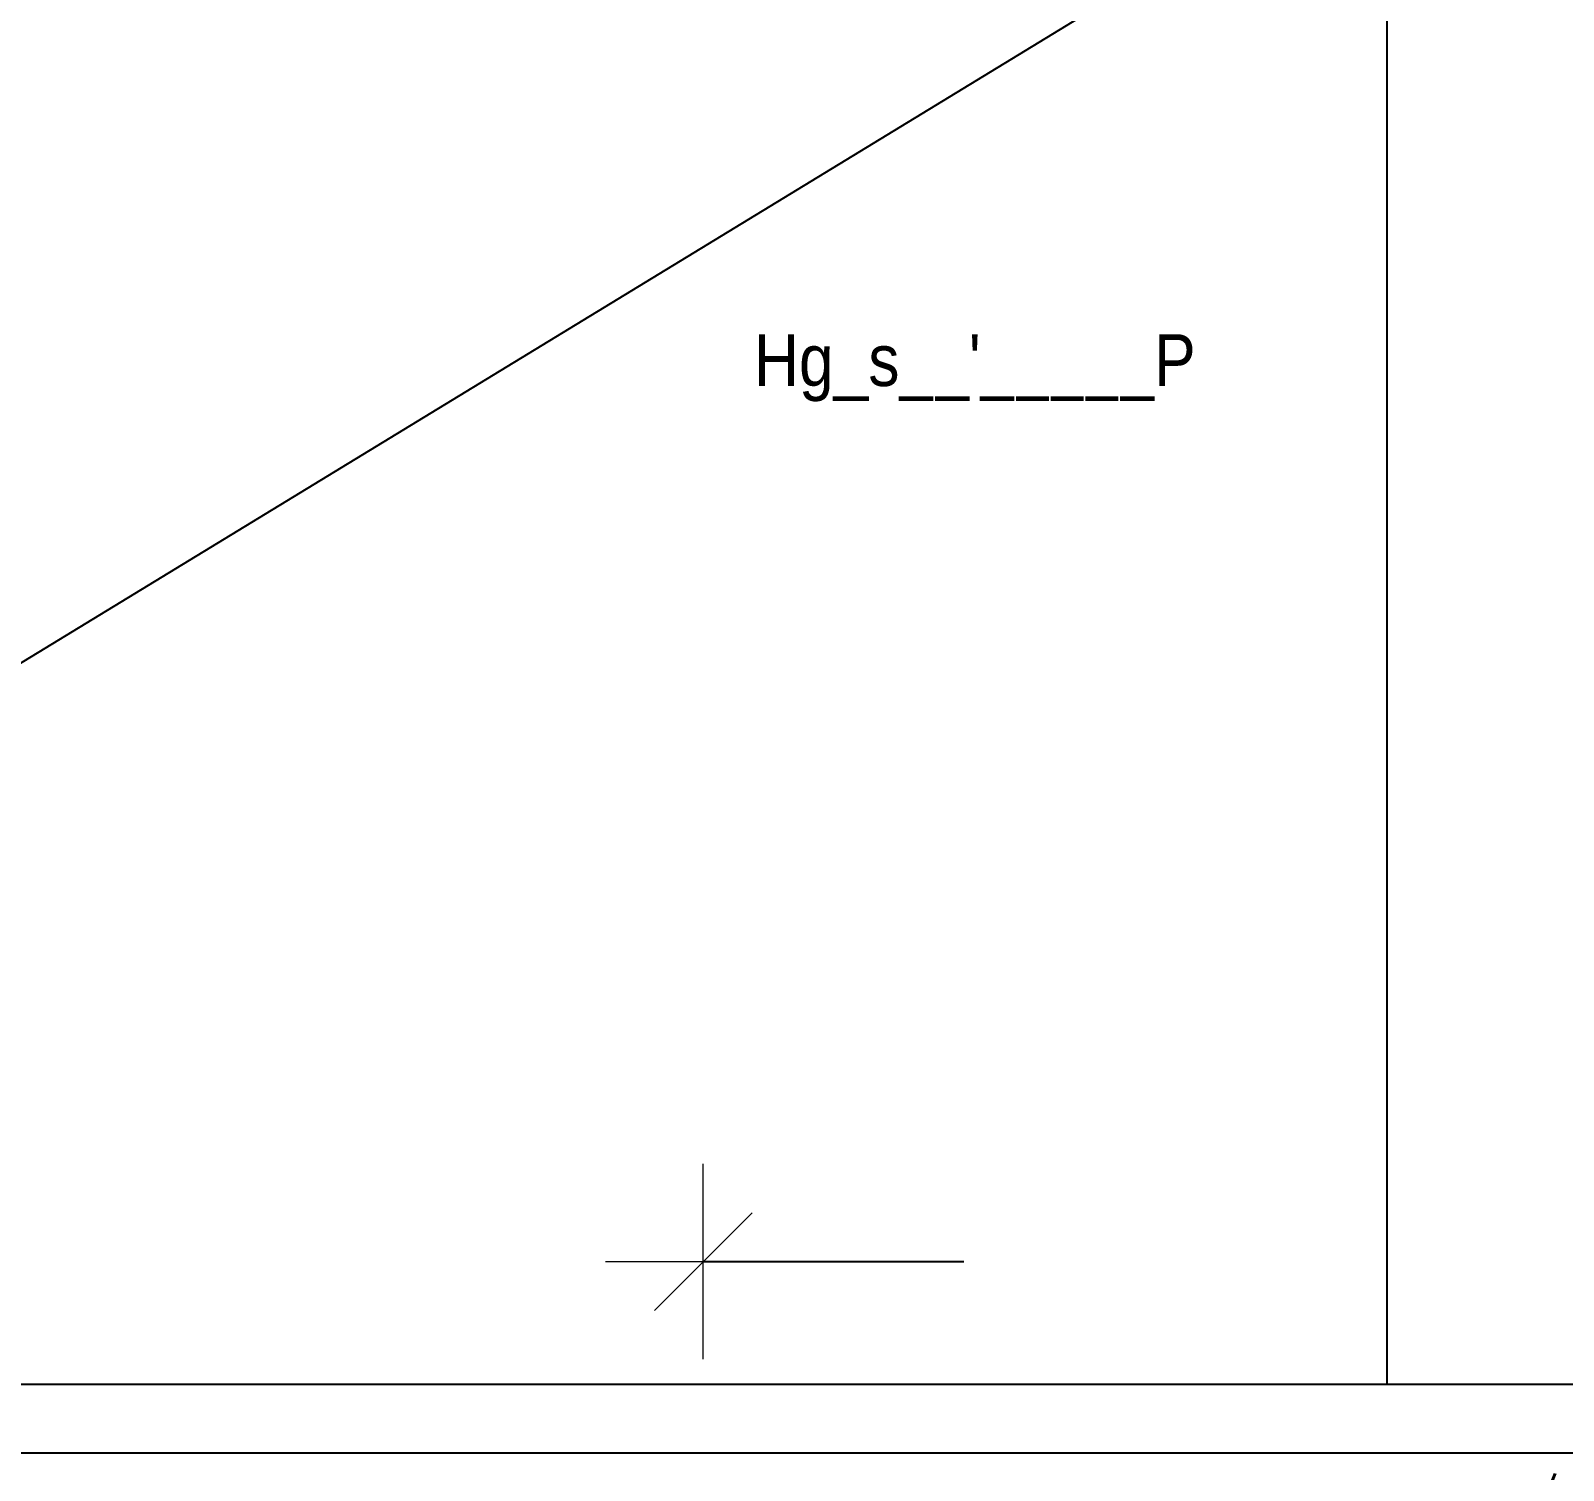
# Model space of a CAD drawing. Header units: metres. Extents: x -658 to -58, y -713 to -118.
# Drawn here: x -332.762 to -328.323, y -269.932 to -265.762 of the extents above; entities that cross this region are included whole.
import ezdxf
from ezdxf import colors
from ezdxf.entities.mleader import LeaderData, LeaderLine
from ezdxf.math import Vec2, Vec3

# ---------------------------------------------------------------- set-up
doc = ezdxf.new("R2010")
doc.units = ezdxf.units.M
doc.header["$LTSCALE"] = 100
doc.layers.add('DM_OUT', color=8, linetype='Continuous', lineweight=15)
for name, color, linetype in [('plan', 8, 'Continuous'), ('slope arrow', 255, 'Continuous'), ('WATER TEXT', 3, 'Continuous')]:
    doc.layers.add(name, color=color, linetype=linetype)
doc.styles.add('02-GROUND-FOR WORK$0$MZ', font='romans.shx', dxfattribs={"width": 0.8})
doc.styles.add('DM', font='ARIALUNI.TTF', dxfattribs={"height": 0.2})
doc.styles.add('style12', font='xarab.shx')
doc.dimstyles.new('Copy of DM', dxfattribs={"dimtxt": 0.2, "dimasz": 0.07, "dimexe": 0.15, "dimexo": 0.063, "dimgap": 0.07, "dimtad": 1, "dimzin": 0, "dimdsep": 46, "dimtxsty": 'DM', "dimblk": 'TK', "dimcen": 0.09, "dimclrd": 74, "dimadec": 8, "dimazin": 0, "dimtfac": 1, "dimtmove": 2, "dimatfit": 1, "dimldrblk": 'TK', "dimfxl": 1, "dimtolj": 1, "dimtzin": 0, "dimarcsym": 0})

# ---------------------------------------------------------------- blocks, each defined once
blk = doc.blocks.new('A$C79349d3f')
at = {"layer": 'plan'}
blk.add_line((-39.6035, 3.8095), (-24.0035, 3.8095), dxfattribs=at)
at = {"layer": 'plan', "ltscale": 0.0007}
blk.add_lwpolyline([(-23.8035, 8.3095), (-23.8035, 3.6095), (-39.8035, 3.6095), (-39.8035, 10.3095), (-32.8035, 10.3095)], dxfattribs=at)
at = {"layer": 'plan', "style": 'style12', "width": 0.9}
blk.add_text("Hg_s__'_____P", height=0.15, dxfattribs=at).set_placement((-33.4216, 6.6998))
blk = doc.blocks.new('TK')
at = {"layer": 'DM_OUT'}
for p, q in [((0, 1.414), (0, -1.414)), ((-0.707, -0.707), (0.707, 0.707)), ((1.414, 0), (-1.414, 0))]:
    blk.add_line(p, q, dxfattribs=at)

msp = doc.modelspace()

# ---------------------------------------------------------------- linework, layer by layer
at = {"layer": 'slope arrow', "linetype": 'Continuous'}
for q in [(-336.2152, -269.682), (-328.8343, -269.682)]:
    msp.add_line((-328.8343, -265.182), q, dxfattribs=at)

# ---------------------------------------------------------------- block references
at = {"layer": 'plan'}
msp.add_blockref('A$C79349d3f', (-297.2456, -273.4915), dxfattribs=at)

# ---------------------------------------------------------------- leaders
at = {"layer": 'slope arrow', "linetype": 'Continuous'}
msp.add_leader([(-330.814, -269.3273), (-330.0597, -269.3273)], dimstyle='Copy of DM', override={"dimasz": 0.2, "dimgap": 0.07, "dimtad": 0, "dimclrd": 256}, dxfattribs=at)
at = {"layer": 'WATER TEXT', "color": 3}
ml = msp.add_multileader_mtext('Standard', dxfattribs=at)
ml.set_content('%%C4" RD PIPE T/D', color=3, style='02-GROUND-FOR WORK$0$MZ')
ml.set_leader_properties(color=1)
ml.build(insert=Vec2(0, 0))
ml.multileader.update_dxf_attribs({"text_left_attachment_type": 6, "text_right_attachment_type": 6, "dogleg_length": 100, "arrow_head_size": 0.15})
ctx = ml.context
ctx.base_point, ctx.char_height, ctx.arrow_head_size, ctx.landing_gap_size, ctx.plane_origin = Vec3(-330.3224, -270.2454), 0.2, 0.15, 0.00009, Vec3(-328.2484, -269.7193)
ctx.left_attachment, ctx.right_attachment, ctx.text_align_type = 6, 6, 2
notes = []
notes.append((ctx, [(0, (1, 1, 0), (-328.0889, -270.2454), (-1, 0), 0.1, [(0, [(-328.0889, -269.8525)], 0, [])])]))
ctx.mtext.insert, ctx.mtext.alignment, ctx.mtext.flow_direction = Vec3(-328.189, -269.9788), 3, 5
for ctx, leaders in notes:
    for number, flags, end, landing, length, lines in leaders:
        leader = LeaderData()
        leader.index, (leader.has_last_leader_line, leader.has_dogleg_vector, leader.attachment_direction) = number, flags
        leader.last_leader_point, leader.dogleg_vector, leader.dogleg_length = Vec3(end), Vec3(landing), length
        for number, points, colour, breaks in lines:
            line = LeaderLine()
            line.index, line.vertices, line.color, line.breaks = number, Vec3.list(points), colors.encode_raw_color(colour), breaks
            leader.lines.append(line)
        ctx.leaders.append(leader)

doc.saveas('drawing.dxf')
